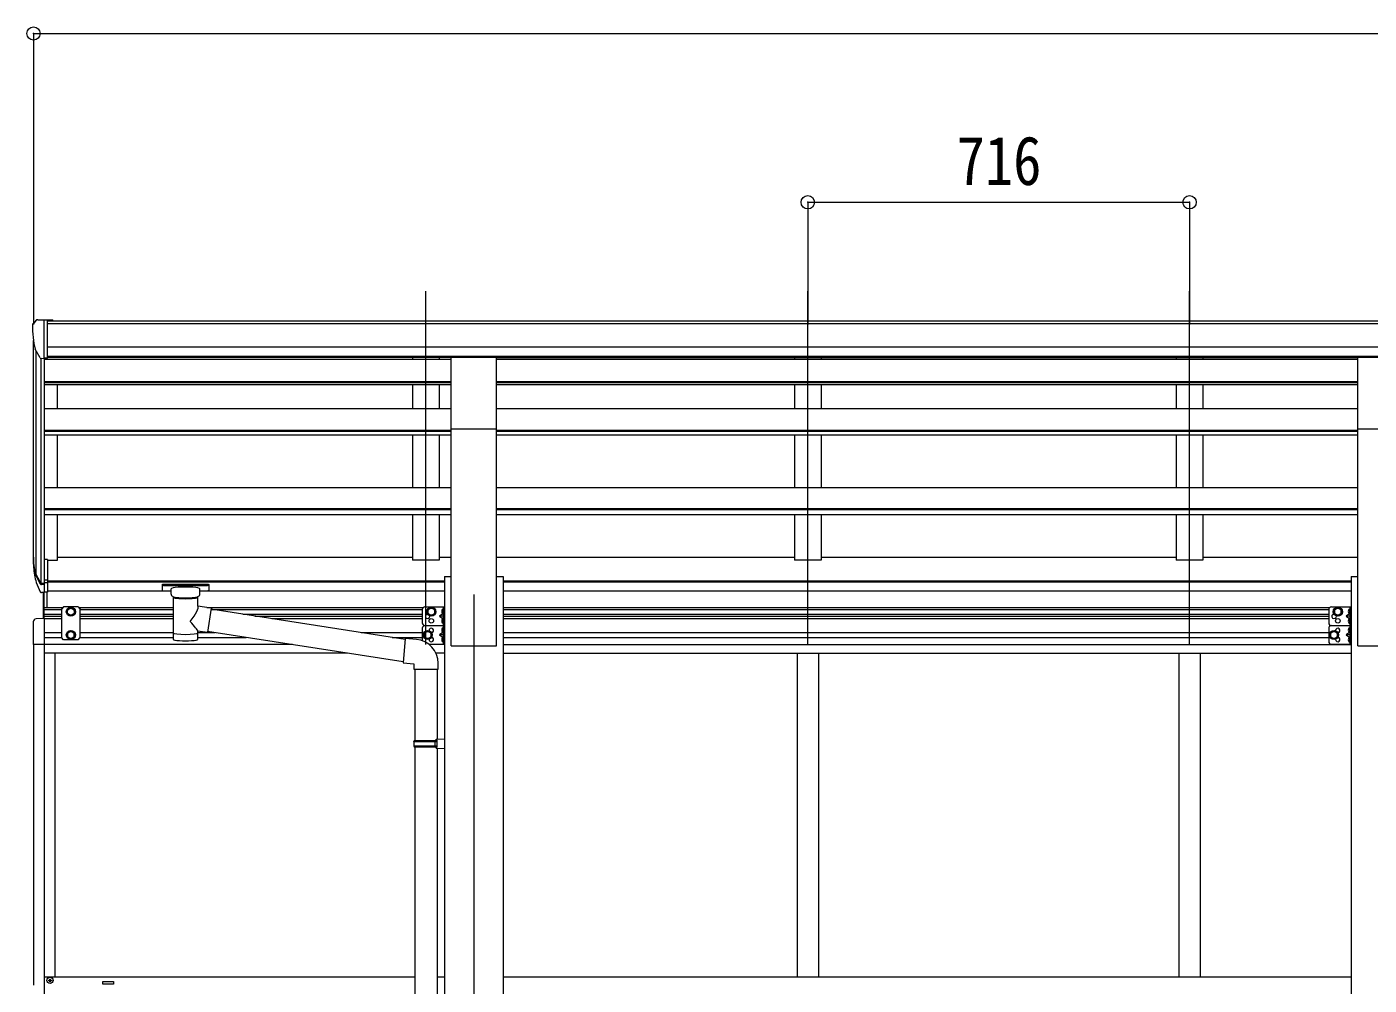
# Model space of a CAD drawing. Units: millimetres at full size. Extents: x -6988 to 7066, y -4877 to 4823.
# Drawn here: x 26 to 2544, y 320 to 2118 of the extents above; entities that cross this region are included whole.
import ezdxf
from ezdxf.enums import TextEntityAlignment as Align

# ---------------------------------------------------------------- set-up
doc = ezdxf.new("R2010")
doc.units = ezdxf.units.MM
doc.header["$LTSCALE"] = 25
doc.header["$PDMODE"] = 32
doc.header["$PDSIZE"] = 25
for name, color, linetype, lineweight in [('0-1_本体', 4, 'Continuous', 9), ('0-2_部品', 7, 'Continuous', 9), ('0-8_PARTS2', 2, 'Continuous', 9), ('0-A_寸法', 6, 'Continuous', 9), ('1-1_GLASS', 4, 'Continuous', 9), ('1-2_GLASS_SEAL', 7, 'Continuous', 9)]:
    doc.layers.add(name, color=color, linetype=linetype, lineweight=lineweight)
doc.styles.add('ＭＳ ゴシック', font='')
doc.styles.get('ＭＳ ゴシック').set_extended_font_data('MS Gothic')

msp = doc.modelspace()

# ---------------------------------------------------------------- linework, layer by layer
at = {"layer": '0-1_本体'}
for p, q in [((65.27, 1566.31), (5064.27, 1566.31)), ((65.27, 1560.96), (5064.27, 1560.96)), ((38.77, 1116.05), (38.76, 1529.56)), ((43.05, 1510.76), (43.05, 1091.78)), ((65.27, 1517.44), (5064.27, 1517.43)), ((52.77, 1495.41), (52.77, 1073.78)), ((58.77, 1495.93), (58.77, 1118.22)), ((58.77, 1494.43), (822.27, 1494.43)), ((65.27, 1499.77), (5064.27, 1499.77)), ((822.27, 1497.39), (65.27, 1497.39)), ((749.77, 1497.39), (749.77, 1494.43)), ((799.77, 1497.39), (799.77, 1494.43)), ((907.27, 1497.39), (2522.27, 1497.39)), ((907.27, 1494.43), (2522.27, 1494.43)), ((1465.77, 1497.39), (1465.77, 1494.43)), ((1515.77, 1497.39), (1515.77, 1494.43)), ((2181.77, 1497.39), (2181.77, 1494.43)), ((2231.77, 1497.39), (2231.77, 1494.43)), ((58.77, 1452.48), (822.27, 1452.48)), ((58.77, 1450.78), (822.27, 1450.78)), ((58.77, 1447), (822.27, 1447)), ((83.77, 1401.58), (83.77, 1447)), ((749.77, 1447), (749.77, 1401.58)), ((799.77, 1447), (799.77, 1401.58)), ((907.27, 1452.48), (2522.27, 1452.48)), ((907.27, 1450.78), (2522.27, 1450.78)), ((907.27, 1447), (2522.27, 1447)), ((1465.77, 1447), (1465.77, 1401.58)), ((1515.77, 1447), (1515.77, 1401.58)), ((2181.77, 1447), (2181.77, 1401.58)), ((2231.77, 1447), (2231.77, 1401.58)), ((58.77, 1401.58), (822.27, 1401.58)), ((907.27, 1401.58), (2522.27, 1401.58)), ((58.77, 1360.99), (822.27, 1360.99)), ((822.27, 956.78), (822.27, 1363.74)), ((907.27, 956.78), (907.27, 1363.74)), ((907.27, 1360.99), (2522.27, 1360.99)), ((2522.27, 956.78), (2522.27, 1363.74)), ((58.77, 1359.3), (822.27, 1359.3)), ((58.77, 1352.44), (822.27, 1352.44)), ((83.77, 1253.34), (83.77, 1352.44)), ((749.77, 1352.44), (749.77, 1253.34)), ((799.77, 1352.44), (799.77, 1253.34)), ((907.27, 1359.3), (2522.27, 1359.3)), ((907.27, 1352.44), (2522.27, 1352.44)), ((1465.77, 1352.44), (1465.77, 1253.34)), ((1515.77, 1352.44), (1515.77, 1253.34)), ((2181.77, 1352.44), (2181.77, 1253.34)), ((2231.77, 1352.44), (2231.77, 1253.34)), ((58.77, 1253.34), (822.27, 1253.34)), ((907.27, 1253.34), (2522.27, 1253.34)), ((58.77, 1214.2), (822.27, 1214.2)), ((58.77, 1212.53), (822.27, 1212.53)), ((907.27, 1214.2), (2522.27, 1214.2)), ((907.27, 1212.53), (2522.27, 1212.53)), ((58.77, 1202.89), (822.27, 1202.89)), ((83.77, 1117.39), (83.77, 1202.89)), ((749.77, 1202.89), (749.77, 1117.39)), ((907.27, 1202.89), (2522.27, 1202.89)), ((1465.77, 1202.89), (1465.77, 1117.39)), ((2181.77, 1202.89), (2181.77, 1117.39)), ((65.27, 1117.39), (83.77, 1117.39)), ((83.77, 1122.6), (749.77, 1122.6)), ((799.77, 1122.6), (822.27, 1122.6)), ((907.27, 1122.6), (1465.77, 1122.6)), ((1515.77, 1122.6), (2181.77, 1122.6)), ((2231.77, 1122.6), (2522.27, 1122.6)), ((809.77, 1086.78), (822.27, 1086.78)), ((809.77, 1086.78), (809.77, -1793.22)), ((907.27, 1086.78), (919.77, 1086.78)), ((919.77, 1086.78), (919.77, -1793.22)), ((2509.77, 1086.78), (2522.27, 1086.78)), ((2509.77, 1086.78), (2509.77, -1793.22)), ((65.27, 1078.3), (809.77, 1078.3)), ((65.27, 1076.92), (809.77, 1076.92)), ((65.27, 1059.74), (296.77, 1059.74)), ((350.77, 1059.74), (809.77, 1059.74)), ((919.77, 1078.3), (2509.77, 1078.3)), ((919.77, 1076.92), (2509.77, 1076.92)), ((919.77, 1059.74), (2509.77, 1059.74)), ((822.27, 956.78), (907.27, 956.78)), ((2522.27, 956.78), (2607.27, 956.78))]:
    msp.add_line(p, q, dxfattribs=at)
for points in [[(799.77, 1202.89), (799.77, 1117.39), (749.77, 1117.39)], [(1515.77, 1202.89), (1515.77, 1117.39), (1465.77, 1117.39)], [(2231.77, 1202.89), (2231.77, 1117.39), (2181.77, 1117.39)]]:
    msp.add_lwpolyline(points, dxfattribs=at)
at = {"layer": '0-2_部品'}
for p, q in [((43.67, 1567.35), (39.61, 1561.54)), ((46.77, 1567.92), (44.43, 1567.77)), ((46.77, 1567.92), (65.27, 1567.92)), ((58.77, 1494.93), (58.77, 1567.92)), ((65.27, 1567.92), (75.27, 1567.83)), ((65.27, 1495.93), (65.27, 1567.92)), ((75.27, 1565.73), (75.27, 1567.83)), ((36.77, 1558.54), (36.77, 1557.92)), ((51.14, 1496.74), (41.87, 1512.81)), ((58.77, 1494.93), (53.56, 1495.25)), ((65.27, 1495.93), (58.77, 1495.93)), ((822.27, 1497.89), (907.27, 1497.89)), ((822.27, 1363.74), (822.27, 1497.89)), ((907.27, 1363.74), (907.27, 1497.89)), ((2522.27, 1497.89), (2607.27, 1497.89)), ((2522.27, 1363.74), (2522.27, 1497.89)), ((822.27, 1363.74), (907.27, 1363.74)), ((2522.27, 1363.74), (2607.27, 1363.74)), ((58.77, 1118.22), (58.77, 1056.33)), ((65.27, 1118.22), (58.77, 1118.22)), ((65.27, 1118.22), (65.27, 1057.15)), ((41.16, 1092.18), (51.32, 1073.01)), ((52.33, 1074.26), (42.58, 1092.67)), ((43.74, 1075.32), (51.32, 1057.83)), ((58.77, 1073.51), (53.63, 1073.51)), ((58.77, 1071.51), (53.92, 1071.51)), ((65.27, 1079.91), (58.77, 1079.91)), ((65.27, 1074.51), (58.77, 1074.51)), ((280.27, 1071.44), (280.27, 1060.68)), ((280.27, 1071.25), (280.27, 1069.71)), ((282.27, 1072.11), (365.27, 1072.11)), ((282.27, 1069.93), (365.27, 1069.93)), ((282.27, 1060.02), (296.77, 1060.02)), ((296.77, 1053.21), (296.77, 1063.49)), ((350.77, 1053.21), (350.77, 1063.49)), ((350.77, 1060.02), (365.27, 1060.02)), ((367.27, 1071.44), (367.27, 1060.68)), ((58.77, 1056.33), (53.92, 1056.33)), ((65.27, 1057.15), (58.77, 1057.15)), ((300.86, 1048.71), (300.85, 968.42)), ((346.67, 1031.14), (346.67, 1048.72)), ((371.89, 1027.23), (346.67, 1031.14)), ((371.89, 1027.23), (364.87, 981.97)), ((735.7, 968.73), (371.57, 1025.22)), ((346.68, 968.42), (346.67, 985.05)), ((346.67, 984.79), (364.87, 981.97)), ((732.03, 926.79), (365.14, 983.71)), ((756.69, 968.6), (735.85, 970.43)), ((751.77, 912.86), (797.77, 912.86)), ((753.77, 912.86), (753.77, 778.86)), ((795.77, 912.86), (795.77, 781.42)), ((797.77, 912.86), (797.77, 923.77)), ((793.77, 781.36), (809.77, 781.83)), ((793.77, 779.36), (793.77, 781.36)), ((809.77, 781.83), (809.77, 763.89)), ((751.77, 776.86), (752.77, 778.86)), ((751.77, 776.86), (795.77, 776.86)), ((751.77, 776.86), (751.77, 768.86)), ((751.77, 768.86), (795.77, 768.86)), ((751.77, 768.86), (752.77, 766.86)), ((752.77, 778.86), (795.77, 778.86)), ((752.77, 766.86), (795.77, 766.86)), ((753.77, 766.86), (753.77, -177.32)), ((791.29, 776.86), (790.86, 778.86)), ((793.77, 779.36), (795.77, 779.36)), ((793.77, 764.36), (793.77, 766.36)), ((793.77, 764.36), (809.77, 763.89)), ((795.77, 764.31), (795.77, -174.76))]:
    msp.add_line(p, q, dxfattribs=at)
for points in [[(280.27, 1071.44), (280.3, 1071.64), (280.39, 1071.78), (280.48, 1071.87), (280.59, 1071.93), (280.71, 1071.97), (281, 1072.04), (281.49, 1072.08), (282.03, 1072.1), (282.27, 1072.11)], [(280.27, 1060.68), (280.3, 1060.49), (280.39, 1060.35), (280.48, 1060.26), (280.59, 1060.2), (280.71, 1060.15), (281, 1060.09), (281.49, 1060.04), (282.03, 1060.02), (282.27, 1060.02)], [(365.27, 1072.11), (365.62, 1072.1), (366.15, 1072.08), (366.6, 1072.03), (366.9, 1071.95), (367.07, 1071.85), (367.19, 1071.71), (367.26, 1071.53), (367.27, 1071.44)], [(365.27, 1060.02), (365.62, 1060.02), (366.15, 1060.05), (366.6, 1060.1), (366.9, 1060.18), (367.07, 1060.28), (367.19, 1060.41), (367.26, 1060.59), (367.27, 1060.68)], [(296.8, 1053.27), (296.78, 1052.91), (297.03, 1051.95), (297.55, 1051.07), (298.35, 1050.23), (299.46, 1049.43), (300.86, 1048.71)], [(346.67, 1048.72), (346.9, 1048.81), (348.25, 1049.55), (349.37, 1050.4), (350.12, 1051.26), (350.58, 1052.16), (350.76, 1053.05)], [(735.85, 970.43), (731.84, 924.6), (751.77, 922.86), (751.77, 912.86)], [(791.29, 776.86), (791.29, 768.86), (790.86, 766.86)], [(793.77, 766.36), (795.77, 766.36), (795.77, 779.36)]]:
    msp.add_lwpolyline(points, dxfattribs=at)
for centre, radius, start, end in [((39.77, 1558.54), 3, 93, 180), ((44.49, 1566.77), 1, 93.5, 145), ((238.77, 1557.92), 202, 180, 192.90261), ((53.74, 1498.24), 3, 210, 266.5), ((127.43, 1114.35), 89.07, 174.49576, 194.41188), ((126.71, 1118.62), 88.05, 177.22392, 197.21071), ((171.98, 1111.4), 133.22, 183.27987, 195.71302), ((53.92, 1074.51), 3, 210, 270), ((53.92, 1059.33), 3, 210, 270), ((53.63, 1075.01), 1.5, 210, 270), ((752.77, 923.77), 45, 0, 85)]:
    msp.add_arc(centre, radius, start, end, dxfattribs=at)
for centre, major_axis, ratio, start_param, end_param in [((282.27, 1069.71), (2, 0), 0.109601, 1.5707963, 3.1415927), ((323.77, 1063.49), (27, 0), 0.122176, 6.2831853, 9.424778), ((365.27, 1069.71), (2, 0), 0.109601, 0, 1.5707963), ((323.78, 1048.26), (-22.91, 0.42), 0.072511, 0.0008029, 1.5715993), ((323.78, 1046.63), (-22.91, 0.42), 0.072511, 0.0008029, 1.5715993), ((323.75, 1048.26), (22.92, 0.42), 0.07247, 4.71158, 6.2823764), ((323.75, 1046.63), (22.92, 0.42), 0.07247, 4.71158, 6.2823764), ((334.77, 1053.21), (16, 0), 0.361356, 6.2636979, 6.2831853), ((323.77, 1004.6), (-22.81, -26.62), 0.234429, 1.6855472, 3.1268519), ((326.32, 1007.24), (20.32, -22.25), 0.045535, 0.0389954, 1.3075346), ((323.77, 968.42), (22.92, 0), 0.101955, 3.1415499, 6.2833984), ((323.77, 980.86), (22.91, 0), 0.122865, 3.1415927, 6.2831853)]:
    msp.add_ellipse(centre, major_axis=major_axis, ratio=ratio, start_param=start_param, end_param=end_param, dxfattribs=at)
at = {"layer": '0-8_PARTS2'}
for p, q in [((774.77, 959.12), (774.77, 1621.64)), ((1490.77, 959.12), (1490.77, 1621.64)), ((2206.77, 959.12), (2206.77, 1621.64)), ((864.77, 1052.91), (864.77, -1893.22))]:
    msp.add_line(p, q, dxfattribs=at)
at = {"layer": '0-A_寸法'}
for p, q in [((38.76, 2105.13), (38.76, 1559.51)), ((38.76, 2105.13), (5090.77, 2105.13)), ((1490.76, 1788.52), (1490.76, 1559.51)), ((1490.76, 1788.52), (2206.76, 1788.52)), ((2206.76, 1788.52), (2206.76, 1559.51))]:
    msp.add_line(p, q, dxfattribs=at)
for p in [(38.76, 2105.13), (1490.76, 1788.52), (2206.76, 1788.52)]:
    msp.add_point(p, dxfattribs=at)
at = {"layer": '1-1_GLASS'}
for p, q in [((58.77, 1028.49), (94.27, 1028.49)), ((58.77, 1024.99), (91.27, 1024.99)), ((58.77, 1015.99), (91.27, 1015.99)), ((58.77, 1012.49), (91.27, 1012.49)), ((58.77, 1008.19), (58.77, 270.99)), ((91.27, 1007.49), (58.77, 1007.49)), ((123.27, 1028.49), (300.87, 1028.49)), ((126.27, 1024.99), (300.87, 1024.99)), ((126.27, 1015.99), (300.87, 1015.99)), ((126.27, 1012.49), (300.87, 1012.49)), ((300.87, 1007.49), (126.27, 1007.49)), ((363.74, 1028.49), (769.77, 1028.49)), ((373.01, 1024.99), (767.79, 1024.99)), ((431.02, 1015.99), (767.77, 1015.99)), ((453.58, 1012.49), (767.77, 1012.49)), ((767.77, 1007.49), (485.81, 1007.49)), ((919.77, 1028.49), (2469.77, 1028.49)), ((919.77, 1024.99), (2467.79, 1024.99)), ((919.77, 1015.99), (2467.77, 1015.99)), ((919.77, 1012.49), (2467.77, 1012.49)), ((2467.77, 1007.49), (919.77, 1007.49)), ((38.77, 958.79), (38.77, 320.19)), ((58.77, 981.49), (91.27, 981.49)), ((58.77, 972.49), (91.27, 972.49)), ((524.47, 958.99), (58.77, 958.99)), ((126.27, 981.49), (300.87, 981.49)), ((126.27, 972.49), (300.85, 972.49)), ((346.67, 981.49), (379.44, 981.49)), ((346.68, 972.49), (437.45, 972.49)), ((653.4, 981.49), (767.77, 981.49)), ((711.42, 972.49), (767.77, 972.49)), ((822.27, 956.78), (907.27, 956.78)), ((919.77, 981.49), (2467.77, 981.49)), ((919.77, 972.49), (2467.77, 972.49)), ((919.77, 958.99), (2509.77, 958.99)), ((2522.27, 956.78), (2607.27, 956.78)), ((627.6, 942.99), (58.77, 942.99)), ((78.77, 942.99), (78.77, 335.49)), ((809.77, 942.99), (793.45, 942.99)), ((919.77, 942.99), (2509.77, 942.99)), ((1470.77, 942.99), (1470.77, 335.99)), ((1510.77, 942.99), (1510.77, 335.99)), ((2186.77, 942.99), (2186.77, 335.99)), ((2226.77, 942.99), (2226.77, 335.99)), ((58.77, 335.49), (753.77, 335.49)), ((795.77, 335.49), (809.77, 335.49)), ((919.77, 335.49), (2509.77, 335.49))]:
    msp.add_line(p, q, dxfattribs=at)
msp.add_lwpolyline([(188.77, 321.99), (168.77, 321.99), (168.77, 326.99), (188.77, 326.99)], close=True, dxfattribs=at)
at = {"layer": '1-2_GLASS_SEAL'}
for p, q in [((58.77, 1007.99), (58.77, 1057.84)), ((57.27, 1007.99), (57.27, 1056.33)), ((64.27, 1028.49), (64.27, 1057.15)), ((58.77, 1007.99), (43.48, 1007.19)), ((95.27, 1029.49), (91.27, 1025.49)), ((91.27, 1025.49), (91.27, 972)), ((122.27, 1029.49), (95.27, 1029.49)), ((122.27, 1029.49), (126.27, 1025.49)), ((126.27, 972), (126.27, 1025.49)), ((767.77, 1024.49), (767.77, 999.49)), ((772.77, 1029.49), (809.77, 1029.49)), ((807.27, 1011.99), (800.27, 1011.99)), ((806.77, 1024.99), (805.96, 1024.85)), ((806.77, 1016.99), (805.96, 1017.13)), ((806.77, 1006.99), (805.96, 1006.85)), ((806.77, 1016.99), (807.27, 1017.08)), ((807.27, 1029.49), (807.27, 994.49)), ((809.77, 1029.49), (809.77, 994.49)), ((2467.77, 1024.49), (2467.77, 999.49)), ((2472.77, 1029.49), (2509.77, 1029.49)), ((2507.27, 1011.99), (2500.27, 1011.99)), ((2506.77, 1024.99), (2505.96, 1024.85)), ((2506.77, 1016.99), (2505.96, 1017.13)), ((2506.77, 1006.99), (2505.96, 1006.85)), ((2506.77, 1016.99), (2507.27, 1017.08)), ((2507.27, 1029.49), (2507.27, 994.49)), ((2509.77, 1029.49), (2509.77, 994.49)), ((38.27, 1001.7), (38.27, 958.79)), ((108.77, 984.5), (102.27, 980.75)), ((115.27, 980.75), (108.77, 984.5)), ((767.77, 989.49), (767.77, 966.2)), ((772.77, 994.49), (809.77, 994.49)), ((772.77, 994.49), (809.77, 994.49)), ((806.77, 998.99), (805.96, 999.13)), ((806.77, 989.99), (805.96, 989.85)), ((806.77, 981.99), (805.96, 982.13)), ((806.77, 998.99), (807.27, 999.08)), ((806.77, 981.99), (807.27, 982.08)), ((807.27, 994.49), (807.27, 959.49)), ((809.77, 994.49), (809.77, 959.49)), ((2467.77, 989.49), (2467.77, 964.49)), ((2472.77, 994.49), (2509.77, 994.49)), ((2506.77, 998.99), (2505.96, 999.13)), ((2506.77, 989.99), (2505.96, 989.85)), ((2506.77, 981.99), (2505.96, 982.13)), ((2506.77, 998.99), (2507.27, 999.08)), ((2506.77, 981.99), (2507.27, 982.08)), ((2507.27, 994.49), (2507.27, 959.49)), ((58.77, 958.79), (38.27, 958.79)), ((95.27, 968), (91.27, 972)), ((122.27, 968), (95.27, 968)), ((102.27, 980.75), (102.27, 973.24)), ((102.27, 973.24), (108.77, 969.49)), ((108.77, 969.49), (115.27, 973.24)), ((115.27, 973.24), (115.27, 980.75)), ((122.27, 968), (126.27, 972)), ((780.14, 959.49), (809.77, 959.49)), ((807.27, 976.99), (800.27, 976.99)), ((806.77, 971.99), (805.96, 971.85)), ((806.77, 963.99), (805.96, 964.13)), ((806.77, 963.99), (807.27, 964.08)), ((2472.77, 959.49), (2509.77, 959.49)), ((2507.27, 976.99), (2500.27, 976.99)), ((2506.77, 971.99), (2505.96, 971.85)), ((2506.77, 963.99), (2505.96, 964.13)), ((2506.77, 963.99), (2507.27, 964.08)), ((68.27, 328.49), (67.27, 328.49)), ((71.27, 329.49), (72.27, 329.49))]:
    msp.add_line(p, q, dxfattribs=at)
for points in [[(102.27, 1024.25), (108.77, 1028), (115.27, 1024.25)], [(115.27, 1024.25), (115.27, 1016.74), (108.77, 1012.99), (102.27, 1016.74), (102.27, 1024.25)], [(807.27, 1016.99), (800.27, 1011.99), (807.27, 1006.99)], [(807.65, 1020.99), (807.02, 1022.18), (804.79, 1023.29)], [(807.65, 1020.99), (807.02, 1019.81), (804.79, 1018.69)], [(806.77, 1016.99), (806.77, 1024.99), (807.27, 1024.9), (807.27, 1017.08)], [(806.77, 998.99), (806.77, 1006.99), (807.27, 1006.9), (807.27, 999.08)], [(2507.27, 1016.99), (2500.27, 1011.99), (2507.27, 1006.99)], [(2507.65, 1020.99), (2507.02, 1022.18), (2504.79, 1023.29)], [(2507.65, 1020.99), (2507.02, 1019.81), (2504.79, 1018.69)], [(2506.77, 1016.99), (2506.77, 1024.99), (2507.27, 1024.9), (2507.27, 1017.08)], [(2506.77, 998.99), (2506.77, 1006.99), (2507.27, 1006.9), (2507.27, 999.08)], [(807.27, 981.99), (800.27, 976.99), (807.27, 971.99)], [(807.65, 1002.99), (807.02, 1004.18), (804.79, 1005.29)], [(807.65, 1002.99), (807.02, 1001.81), (804.79, 1000.69)], [(807.65, 985.99), (807.02, 987.18), (804.79, 988.29)], [(807.65, 985.99), (807.02, 984.81), (804.79, 983.69)], [(806.77, 981.99), (806.77, 989.99), (807.27, 989.9), (807.27, 982.08)], [(2472.77, 994.49), (2509.77, 994.49), (2509.77, 959.49)], [(2507.27, 981.99), (2500.27, 976.99), (2507.27, 971.99)], [(2507.65, 1002.99), (2507.02, 1004.18), (2504.79, 1005.29)], [(2507.65, 1002.99), (2507.02, 1001.81), (2504.79, 1000.69)], [(2507.65, 985.99), (2507.02, 987.18), (2504.79, 988.29)], [(2507.65, 985.99), (2507.02, 984.81), (2504.79, 983.69)], [(2506.77, 981.99), (2506.77, 989.99), (2507.27, 989.9), (2507.27, 982.08)], [(807.65, 967.99), (807.02, 969.18), (804.79, 970.29)], [(807.65, 967.99), (807.02, 966.81), (804.79, 965.69)], [(806.77, 963.99), (806.77, 971.99), (807.27, 971.9), (807.27, 964.08)], [(2507.65, 967.99), (2507.02, 969.18), (2504.79, 970.29)], [(2507.65, 967.99), (2507.02, 966.81), (2504.79, 965.69)], [(2506.77, 963.99), (2506.77, 971.99), (2507.27, 971.9), (2507.27, 964.08)], [(67.27, 328.49), (67.27, 329.49), (68.27, 329.49)], [(69.27, 330.49), (69.27, 331.49), (70.27, 331.49), (70.27, 330.49)], [(70.27, 327.49), (70.27, 326.49), (69.27, 326.49), (69.27, 327.49)], [(72.27, 329.49), (72.27, 328.49), (71.27, 328.49)]]:
    msp.add_lwpolyline(points, dxfattribs=at)
for points in [[(784.77, 1012.99), (791.27, 1016.74), (791.27, 1024.25), (784.77, 1028), (778.27, 1024.25), (778.27, 1016.74)], [(2484.77, 1012.99), (2491.27, 1016.74), (2491.27, 1024.25), (2484.77, 1028), (2478.27, 1024.25), (2478.27, 1016.74)], [(777.77, 969.49), (784.27, 973.24), (784.27, 980.75), (777.77, 984.5), (771.27, 980.75), (771.27, 973.24)], [(2477.77, 969.49), (2484.27, 973.24), (2484.27, 980.75), (2477.77, 984.5), (2471.27, 980.75), (2471.27, 973.24)]]:
    msp.add_lwpolyline(points, close=True, dxfattribs=at)
for centre, radius in [((108.77, 1020.49), 8.5), ((108.77, 1020.49), 7.5), ((108.77, 1020.49), 6.5), ((784.77, 1020.49), 8.5), ((784.77, 1020.49), 7.5), ((784.77, 1020.49), 6.5), ((784.77, 1003.49), 4.25), ((2484.77, 1020.49), 8.5), ((2484.77, 1020.49), 7.5), ((2484.77, 1020.49), 6.5), ((2484.77, 1003.49), 4.25), ((108.77, 976.99), 8.5), ((108.77, 976.99), 7.5), ((108.77, 976.99), 6.5), ((777.77, 976.99), 8.5), ((777.77, 976.99), 7.5), ((777.77, 976.99), 6.5), ((2477.77, 976.99), 8.5), ((2477.77, 976.99), 7.5), ((2477.77, 976.99), 6.5), ((69.77, 328.99), 5.9)]:
    msp.add_circle(centre, radius, dxfattribs=at)
for centre, radius, start, end in [((43.77, 1001.7), 5.5, 93, 180), ((772.77, 1024.49), 5, 90, 180), ((777.77, 1011.99), 4.25, 94.76077, 6.29431), ((810.87, 1020.99), 6.5, 147.94412, 212.05588), ((806.12, 1023.96), 0.9, 100, 147.94412), ((806.12, 1018.02), 0.9, 212.05588, 260), ((2472.77, 1024.49), 5, 90, 180), ((2477.77, 1011.99), 4.25, 94.76077, 6.29431), ((2510.87, 1020.99), 6.5, 147.94412, 212.05588), ((2506.12, 1023.96), 0.9, 100, 147.94412), ((2506.12, 1018.02), 0.9, 212.05588, 260), ((772.77, 999.49), 5, 180, 270), ((772.77, 989.49), 5, 90, 180), ((784.77, 985.49), 4.25, 274.76077, 186.29431), ((810.87, 1002.99), 6.5, 147.94412, 212.05588), ((810.87, 985.99), 6.5, 147.94412, 212.05588), ((806.12, 1005.96), 0.9, 100, 147.94412), ((806.12, 1000.02), 0.9, 212.05588, 260), ((806.12, 988.96), 0.9, 100, 147.94412), ((806.12, 983.02), 0.9, 212.05588, 260), ((2472.77, 999.49), 5, 180, 270), ((2472.77, 989.49), 5, 90, 180), ((2484.77, 985.49), 4.25, 274.76077, 186.29431), ((2510.87, 1002.99), 6.5, 147.94412, 212.05588), ((2510.87, 985.99), 6.5, 147.94412, 212.05588), ((2506.12, 1005.96), 0.9, 100, 147.94412), ((2506.12, 1000.02), 0.9, 212.05588, 260), ((2506.12, 988.96), 0.9, 100, 147.94412), ((2506.12, 983.02), 0.9, 212.05588, 260), ((784.77, 968.49), 4.25, 173.70569, 85.23923), ((810.87, 967.99), 6.5, 147.94412, 212.05588), ((806.12, 970.96), 0.9, 100, 147.94412), ((806.12, 965.02), 0.9, 212.05588, 260), ((2472.77, 964.49), 5, 180, 270), ((2484.77, 968.49), 4.25, 173.70569, 85.23923), ((2510.87, 967.99), 6.5, 147.94412, 212.05588), ((2506.12, 970.96), 0.9, 100, 147.94412), ((2506.12, 965.02), 0.9, 212.05588, 260), ((68.27, 330.49), 1, 270, 0), ((68.27, 327.49), 1, 0, 90), ((71.27, 330.49), 1, 180, 270), ((71.27, 327.49), 1, 90, 180)]:
    msp.add_arc(centre, radius, start, end, dxfattribs=at)

# ---------------------------------------------------------------- texts
at = {"layer": '0-A_寸法', "color": 7, "style": 'ＭＳ ゴシック', "width": 0.85}
msp.add_text('716', height=91.64, dxfattribs=at).set_placement((1770.01, 1793.52), align=Align.BOTTOM_LEFT)

doc.saveas('drawing.dxf')
